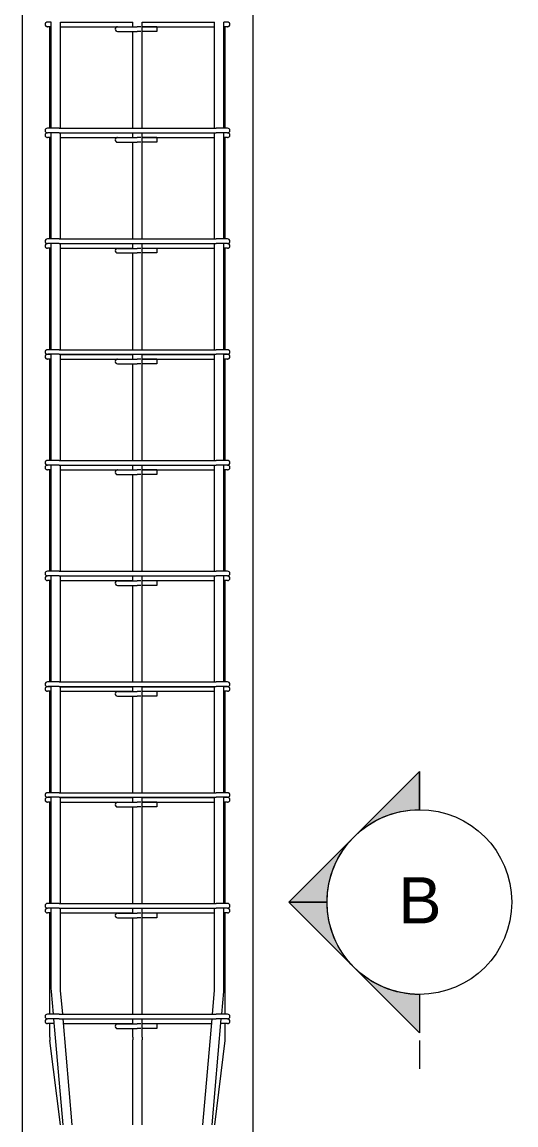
# Model space of a CAD drawing. Header units: millimetres. Extents: x -5408 to 3643, y -1561 to 6809.
# Drawn here: x -3315 to -2459, y 68 to 1978 of the extents above; entities that cross this region are included whole.
import ezdxf

# ---------------------------------------------------------------- set-up
doc = ezdxf.new("R2010")
doc.units = ezdxf.units.MM
for name, color, linetype, lineweight in [('G-ANNO-SYMB', 111, 'Continuous', 9), ('S-COLS', 52, 'Continuous', 18), ('S-RBAR', 171, 'Continuous', 18)]:
    doc.layers.add(name, color=color, linetype=linetype, lineweight=lineweight)
doc.styles.add('Arial', font='arial.ttf', dxfattribs={"height": 80})

# ---------------------------------------------------------------- blocks, each defined once
blk = doc.blocks.new('Detail View - M_Section Head - Filled SHOP DWG-1002450-Elevation Front Copy 1')
at = {"layer": 'G-ANNO-SYMB'}
h = blk.add_hatch(color=256, dxfattribs=at)
edge = h.paths.add_edge_path()
edge.add_line((-2876, -693.4), (-2809.8, -693.4))
edge.add_arc((-2649.8, -693.4), 160, 180, 225)
edge.add_line((-2762.9, -806.6), (-2876, -693.4))
h = blk.add_hatch(color=256, dxfattribs=at)
edge = h.paths.add_edge_path()
edge.add_line((-2423.5, -693.4), (-2536.6, -806.6))
edge.add_arc((-2649.8, -693.4), 160, 315, 360)
edge.add_line((-2489.8, -693.4), (-2423.5, -693.4))
h = blk.add_hatch(color=256, dxfattribs=at)
edge = h.paths.add_edge_path()
edge.add_line((-2649.8, -919.7), (-2762.9, -806.6))
edge.add_arc((-2649.8, -693.4), 160, 225, 270)
edge.add_line((-2649.8, -853.4), (-2649.8, -919.7))
h = blk.add_hatch(color=256, dxfattribs=at)
edge = h.paths.add_edge_path()
edge.add_line((-2649.8, -919.7), (-2649.8, -853.4))
edge.add_arc((-2649.8, -693.4), 160, 270, 315)
edge.add_line((-2536.6, -806.6), (-2649.8, -919.7))
for p, q in [((-2649.8, -919.7), (-2876, -693.4)), ((-2809.8, -693.4), (-2876, -693.4)), ((-2876, -693.4), (-2762.9, -806.6)), ((-2809.8, -693.4), (-2876, -693.4)), ((-2649.8, -919.7), (-2423.5, -693.4)), ((-2536.6, -806.6), (-2423.5, -693.4)), ((-2489.8, -693.4), (-2423.5, -693.4)), ((-2423.5, -693.4), (-2489.8, -693.4)), ((-2762.9, -806.6), (-2649.8, -919.7)), ((-2649.8, -919.7), (-2536.6, -806.6)), ((-2649.8, -853.4), (-2649.8, -919.7)), ((-2649.8, -919.7), (-2649.8, -853.4))]:
    blk.add_line(p, q, dxfattribs=at)
for start, end in [(360, 180), (180, 360), (180, 225), (315, 0), (225, 270), (270, 315)]:
    blk.add_arc((-2649.8, -693.4), 160, start, end, dxfattribs=at)

msp = doc.modelspace()

# ---------------------------------------------------------------- linework, layer by layer
at = {"layer": 'G-ANNO-SYMB'}
msp.add_line((-2626.5, 213.9), (-2626.5, 164.7), dxfattribs=at)
at = {"layer": 'S-COLS'}
for p, q in [((-3314.6, 3040), (-3314.6, -1395)), ((-2914.6, -340), (-2914.6, 3040))]:
    msp.add_line(p, q, dxfattribs=at)
at = {"layer": 'S-RBAR'}
for p, q in [((-3264.1, 1978), (-3270.6, 1978)), ((-3264.1, 1970), (-3270.6, 1970)), ((-3266.6, 1794.3), (-3266.6, 1970)), ((-3264, 1794.3), (-3264, 1978.1)), ((-3248, 1794.3), (-3248, 1978.1)), ((-3248, 1978), (-3122.6, 1978)), ((-3248, 1970), (-3122.6, 1970)), ((-3149.3, 1970), (-3115.1, 1970)), ((-3122.6, 1970), (-3122.6, 1978.1)), ((-3109, 1970), (-3115.1, 1970)), ((-3106.6, 1794.3), (-3106.6, 1978.1)), ((-3106.6, 1978), (-2981.2, 1978)), ((-3106.6, 1970), (-2981.2, 1970)), ((-3081.2, 1970), (-3106.6, 1970)), ((-3081.2, 1970), (-3081.2, 1962)), ((-2981.2, 1794.3), (-2981.2, 1978.1)), ((-2965.2, 1794.3), (-2965.2, 1978.1)), ((-2958.6, 1978), (-2965, 1978)), ((-2958.6, 1970), (-2965, 1970)), ((-2962.6, 1794.3), (-2962.6, 1970)), ((-3149.3, 1962), (-3115.1, 1962)), ((-3122.6, 1794.3), (-3122.6, 1962)), ((-3109, 1962), (-3115.1, 1962)), ((-3081.2, 1962), (-3106.6, 1962)), ((-3265.8, 1794.3), (-3270.6, 1794.3)), ((-3270.5, 1786.3), (-3270.6, 1786.3)), ((-3264.1, 1786.2), (-3270.6, 1786.2)), ((-3264.1, 1778.2), (-3270.6, 1778.2)), ((-3264.7, 1786.3), (-3269.9, 1786.3)), ((-3266.6, 1602.4), (-3266.6, 1778.2)), ((-3263.4, 1794.3), (-3265.9, 1794.3)), ((-3250.6, 1786.3), (-3264.7, 1786.3)), ((-3264, 1602.4), (-3264, 1786.3)), ((-3250.6, 1794.3), (-3263.5, 1794.3)), ((-3250.6, 1794.3), (-2978.6, 1794.3)), ((-3250.6, 1786.3), (-2978.6, 1786.3)), ((-3248, 1602.4), (-3248, 1786.3)), ((-3248, 1786.2), (-3122.6, 1786.2)), ((-3248, 1778.2), (-3122.6, 1778.2)), ((-3149.3, 1778), (-3115.1, 1778)), ((-3122.6, 1778), (-3122.6, 1786.3)), ((-3109, 1778), (-3115.1, 1778)), ((-3106.6, 1602.4), (-3106.6, 1786.3)), ((-3106.6, 1786.2), (-2981.2, 1786.2)), ((-3106.6, 1778.2), (-2981.2, 1778.2)), ((-3081.2, 1778), (-3106.6, 1778)), ((-3081.2, 1778), (-3081.2, 1770)), ((-2981.2, 1602.4), (-2981.2, 1786.3)), ((-2958.6, 1794.3), (-2978.6, 1794.3)), ((-2958.6, 1786.3), (-2978.6, 1786.3)), ((-2965.2, 1602.4), (-2965.2, 1786.3)), ((-2958.6, 1786.2), (-2965, 1786.2)), ((-2958.6, 1778.2), (-2965, 1778.2)), ((-2962.6, 1602.4), (-2962.6, 1778.2)), ((-3149.3, 1770), (-3115.1, 1770)), ((-3122.6, 1602.4), (-3122.6, 1770)), ((-3109, 1770), (-3115.1, 1770)), ((-3081.2, 1770), (-3106.6, 1770)), ((-3265.8, 1602.4), (-3270.6, 1602.4)), ((-3270.5, 1594.4), (-3270.6, 1594.4)), ((-3264.1, 1594.3), (-3270.6, 1594.3)), ((-3264.1, 1586.3), (-3270.6, 1586.3)), ((-3264.7, 1594.4), (-3269.9, 1594.4)), ((-3266.6, 1410.6), (-3266.6, 1586.3)), ((-3263.4, 1602.4), (-3265.9, 1602.4)), ((-3250.6, 1594.4), (-3264.7, 1594.4)), ((-3264, 1410.6), (-3264, 1594.4)), ((-3250.6, 1602.4), (-3263.5, 1602.4)), ((-3250.6, 1602.4), (-2978.6, 1602.4)), ((-3250.6, 1594.4), (-2978.6, 1594.4)), ((-3248, 1410.6), (-3248, 1594.4)), ((-3248, 1594.3), (-3122.6, 1594.3)), ((-3248, 1586.3), (-3122.6, 1586.3)), ((-3149.3, 1586.1), (-3115.1, 1586.1)), ((-3122.6, 1586.1), (-3122.6, 1594.4)), ((-3109, 1586.1), (-3115.1, 1586.1)), ((-3106.6, 1410.6), (-3106.6, 1594.4)), ((-3106.6, 1594.3), (-2981.2, 1594.3)), ((-3106.6, 1586.3), (-2981.2, 1586.3)), ((-3081.2, 1586.1), (-3106.6, 1586.1)), ((-3081.2, 1586.1), (-3081.2, 1578.1)), ((-2981.2, 1410.6), (-2981.2, 1594.4)), ((-2958.6, 1602.4), (-2978.6, 1602.4)), ((-2958.6, 1594.4), (-2978.6, 1594.4)), ((-2965.2, 1410.6), (-2965.2, 1594.4)), ((-2958.6, 1594.3), (-2965, 1594.3)), ((-2958.6, 1586.3), (-2965, 1586.3)), ((-2962.6, 1410.6), (-2962.6, 1586.3)), ((-3149.3, 1578.1), (-3115.1, 1578.1)), ((-3122.6, 1410.6), (-3122.6, 1578.1)), ((-3109, 1578.1), (-3115.1, 1578.1)), ((-3081.2, 1578.1), (-3106.6, 1578.1)), ((-3265.8, 1410.6), (-3270.6, 1410.6)), ((-3270.5, 1402.6), (-3270.6, 1402.6)), ((-3264.1, 1402.4), (-3270.6, 1402.4)), ((-3264.7, 1402.6), (-3269.9, 1402.6)), ((-3263.4, 1410.6), (-3265.9, 1410.6)), ((-3250.6, 1402.6), (-3264.7, 1402.6)), ((-3264, 1218.8), (-3264, 1402.6)), ((-3250.6, 1410.6), (-3263.5, 1410.6)), ((-3250.6, 1410.6), (-2978.6, 1410.6)), ((-3250.6, 1402.6), (-2978.6, 1402.6)), ((-3248, 1218.8), (-3248, 1402.6)), ((-3248, 1402.4), (-3122.6, 1402.4)), ((-3122.6, 1394.2), (-3122.6, 1402.6)), ((-3106.6, 1218.8), (-3106.6, 1402.6)), ((-3106.6, 1402.4), (-2981.2, 1402.4)), ((-2981.2, 1218.8), (-2981.2, 1402.6)), ((-2958.6, 1410.6), (-2978.6, 1410.6)), ((-2958.6, 1402.6), (-2978.6, 1402.6)), ((-2965.2, 1218.8), (-2965.2, 1402.6)), ((-2958.6, 1402.4), (-2965, 1402.4)), ((-3264.1, 1394.4), (-3270.6, 1394.4)), ((-3266.6, 1218.8), (-3266.6, 1394.4)), ((-3248, 1394.4), (-3122.6, 1394.4)), ((-3149.3, 1394.2), (-3115.1, 1394.2)), ((-3149.3, 1386.2), (-3115.1, 1386.2)), ((-3122.6, 1218.8), (-3122.6, 1386.2)), ((-3109, 1394.2), (-3115.1, 1394.2)), ((-3109, 1386.2), (-3115.1, 1386.2)), ((-3106.6, 1394.4), (-2981.2, 1394.4)), ((-3081.2, 1394.2), (-3106.6, 1394.2)), ((-3081.2, 1386.2), (-3106.6, 1386.2)), ((-3081.2, 1394.2), (-3081.2, 1386.2)), ((-2958.6, 1394.4), (-2965, 1394.4)), ((-2962.6, 1218.8), (-2962.6, 1394.4)), ((-3265.8, 1218.8), (-3270.6, 1218.8)), ((-3270.5, 1210.8), (-3270.6, 1210.8)), ((-3264.1, 1210.6), (-3270.6, 1210.6)), ((-3264.7, 1210.8), (-3269.9, 1210.8)), ((-3263.4, 1218.8), (-3265.9, 1218.8)), ((-3250.6, 1210.8), (-3264.7, 1210.8)), ((-3264, 1026.9), (-3264, 1210.8)), ((-3250.6, 1218.8), (-3263.5, 1218.8)), ((-3250.6, 1218.8), (-2978.6, 1218.8)), ((-3250.6, 1210.8), (-2978.6, 1210.8)), ((-3248, 1026.9), (-3248, 1210.8)), ((-3248, 1210.6), (-3122.6, 1210.6)), ((-3122.6, 1202.3), (-3122.6, 1210.8)), ((-3106.6, 1026.9), (-3106.6, 1210.8)), ((-3106.6, 1210.6), (-2981.2, 1210.6)), ((-2981.2, 1026.9), (-2981.2, 1210.8)), ((-2958.6, 1218.8), (-2978.6, 1218.8)), ((-2958.6, 1210.8), (-2978.6, 1210.8)), ((-2965.2, 1026.9), (-2965.2, 1210.8)), ((-2958.6, 1210.6), (-2965, 1210.6)), ((-3264.1, 1202.6), (-3270.6, 1202.6)), ((-3266.6, 1026.9), (-3266.6, 1202.6)), ((-3248, 1202.6), (-3122.6, 1202.6)), ((-3149.3, 1202.3), (-3115.1, 1202.3)), ((-3149.3, 1194.3), (-3115.1, 1194.3)), ((-3122.6, 1026.9), (-3122.6, 1194.3)), ((-3109, 1202.3), (-3115.1, 1202.3)), ((-3109, 1194.3), (-3115.1, 1194.3)), ((-3106.6, 1202.6), (-2981.2, 1202.6)), ((-3081.2, 1202.3), (-3106.6, 1202.3)), ((-3081.2, 1194.3), (-3106.6, 1194.3)), ((-3081.2, 1202.3), (-3081.2, 1194.3)), ((-2958.6, 1202.6), (-2965, 1202.6)), ((-2962.6, 1026.9), (-2962.6, 1202.6)), ((-3265.8, 1026.9), (-3270.6, 1026.9)), ((-3270.5, 1018.9), (-3270.6, 1018.9)), ((-3264.1, 1018.7), (-3270.6, 1018.7)), ((-3264.7, 1018.9), (-3269.9, 1018.9)), ((-3263.4, 1026.9), (-3265.9, 1026.9)), ((-3250.6, 1018.9), (-3264.7, 1018.9)), ((-3264, 835.1), (-3264, 1018.9)), ((-3250.6, 1026.9), (-3263.5, 1026.9)), ((-3250.6, 1026.9), (-2978.6, 1026.9)), ((-3250.6, 1018.9), (-2978.6, 1018.9)), ((-3248, 835.1), (-3248, 1018.9)), ((-3248, 1018.7), (-3122.6, 1018.7)), ((-3122.6, 1010.4), (-3122.6, 1018.9)), ((-3106.6, 835.1), (-3106.6, 1018.9)), ((-3106.6, 1018.7), (-2981.2, 1018.7)), ((-2981.2, 835.1), (-2981.2, 1018.9)), ((-2958.6, 1026.9), (-2978.6, 1026.9)), ((-2958.6, 1018.9), (-2978.6, 1018.9)), ((-2965.2, 835.1), (-2965.2, 1018.9)), ((-2958.6, 1018.7), (-2965, 1018.7)), ((-3264.1, 1010.7), (-3270.6, 1010.7)), ((-3266.6, 835.1), (-3266.6, 1010.7)), ((-3248, 1010.7), (-3122.6, 1010.7)), ((-3149.3, 1010.4), (-3115.1, 1010.4)), ((-3149.3, 1002.4), (-3115.1, 1002.4)), ((-3122.6, 835.1), (-3122.6, 1002.4)), ((-3109, 1010.4), (-3115.1, 1010.4)), ((-3109, 1002.4), (-3115.1, 1002.4)), ((-3106.6, 1010.7), (-2981.2, 1010.7)), ((-3081.2, 1010.4), (-3106.6, 1010.4)), ((-3081.2, 1002.4), (-3106.6, 1002.4)), ((-3081.2, 1010.4), (-3081.2, 1002.4)), ((-2958.6, 1010.7), (-2965, 1010.7)), ((-2962.6, 835.1), (-2962.6, 1010.7)), ((-3265.8, 835.1), (-3270.6, 835.1)), ((-3270.5, 827.1), (-3270.6, 827.1)), ((-3264.1, 826.9), (-3270.6, 826.9)), ((-3264.7, 827.1), (-3269.9, 827.1)), ((-3263.4, 835.1), (-3265.9, 835.1)), ((-3250.6, 827.1), (-3264.7, 827.1)), ((-3264, 643.3), (-3264, 827.1)), ((-3250.6, 835.1), (-3263.5, 835.1)), ((-3250.6, 835.1), (-2978.6, 835.1)), ((-3250.6, 827.1), (-2978.6, 827.1)), ((-3248, 643.3), (-3248, 827.1)), ((-3248, 826.9), (-3122.6, 826.9)), ((-3122.6, 818.5), (-3122.6, 827.1)), ((-3106.6, 643.3), (-3106.6, 827.1)), ((-3106.6, 826.9), (-2981.2, 826.9)), ((-2981.2, 643.3), (-2981.2, 827.1)), ((-2958.6, 835.1), (-2978.6, 835.1)), ((-2958.6, 827.1), (-2978.6, 827.1)), ((-2965.2, 643.3), (-2965.2, 827.1)), ((-2958.6, 826.9), (-2965, 826.9)), ((-3264.1, 818.9), (-3270.6, 818.9)), ((-3266.6, 643.3), (-3266.6, 818.9)), ((-3248, 818.9), (-3122.6, 818.9)), ((-3149.3, 818.5), (-3115.1, 818.5)), ((-3149.3, 810.5), (-3115.1, 810.5)), ((-3122.6, 643.3), (-3122.6, 810.5)), ((-3109, 818.5), (-3115.1, 818.5)), ((-3109, 810.5), (-3115.1, 810.5)), ((-3106.6, 818.9), (-2981.2, 818.9)), ((-3081.2, 818.5), (-3106.6, 818.5)), ((-3081.2, 810.5), (-3106.6, 810.5)), ((-3081.2, 818.5), (-3081.2, 810.5)), ((-2958.6, 818.9), (-2965, 818.9)), ((-2962.6, 643.3), (-2962.6, 818.9)), ((-3265.8, 643.3), (-3270.6, 643.3)), ((-3270.5, 635.3), (-3270.6, 635.3)), ((-3264.1, 635), (-3270.6, 635)), ((-3264.7, 635.3), (-3269.9, 635.3)), ((-3263.4, 643.3), (-3265.9, 643.3)), ((-3250.6, 635.3), (-3264.7, 635.3)), ((-3264, 451.4), (-3264, 635.3)), ((-3250.6, 643.3), (-3263.5, 643.3)), ((-3250.6, 643.3), (-2978.6, 643.3)), ((-3250.6, 635.3), (-2978.6, 635.3)), ((-3248, 451.4), (-3248, 635.3)), ((-3248, 635), (-3122.6, 635)), ((-3122.6, 626.6), (-3122.6, 635.3)), ((-3106.6, 451.4), (-3106.6, 635.3)), ((-3106.6, 635), (-2981.2, 635)), ((-2981.2, 451.4), (-2981.2, 635.3)), ((-2958.6, 643.3), (-2978.6, 643.3)), ((-2958.6, 635.3), (-2978.6, 635.3)), ((-2965.2, 451.4), (-2965.2, 635.3)), ((-2958.6, 635), (-2965, 635)), ((-3264.1, 627), (-3270.6, 627)), ((-3266.6, 451.4), (-3266.6, 627)), ((-3248, 627), (-3122.6, 627)), ((-3149.3, 626.6), (-3115.1, 626.6)), ((-3149.3, 618.6), (-3115.1, 618.6)), ((-3122.6, 451.4), (-3122.6, 618.6)), ((-3109, 626.6), (-3115.1, 626.6)), ((-3109, 618.6), (-3115.1, 618.6)), ((-3106.6, 627), (-2981.2, 627)), ((-3081.2, 626.6), (-3106.6, 626.6)), ((-3081.2, 618.6), (-3106.6, 618.6)), ((-3081.2, 626.6), (-3081.2, 618.6)), ((-2958.6, 627), (-2965, 627)), ((-2962.6, 451.4), (-2962.6, 627)), ((-3265.8, 451.4), (-3270.6, 451.4)), ((-3270.5, 443.4), (-3270.6, 443.4)), ((-3264.1, 443.1), (-3270.6, 443.1)), ((-3264.7, 443.4), (-3269.9, 443.4)), ((-3263.4, 451.4), (-3265.9, 451.4)), ((-3250.6, 443.4), (-3264.7, 443.4)), ((-3264, 304.8), (-3264, 443.4)), ((-3250.6, 451.4), (-3263.5, 451.4)), ((-3250.6, 451.4), (-2978.6, 451.4)), ((-3250.6, 443.4), (-2978.6, 443.4)), ((-3248, 304.8), (-3248, 443.4)), ((-3248, 443.1), (-3122.6, 443.1)), ((-3122.6, 434.6), (-3122.6, 443.4)), ((-3106.6, 259.6), (-3106.6, 443.4)), ((-3106.6, 443.1), (-2981.2, 443.1)), ((-2981.2, 304.8), (-2981.2, 443.4)), ((-2958.6, 451.4), (-2978.6, 451.4)), ((-2958.6, 443.4), (-2978.6, 443.4)), ((-2965.2, 304.8), (-2965.2, 443.4)), ((-2958.6, 443.1), (-2965, 443.1)), ((-3264.1, 435.1), (-3270.6, 435.1)), ((-3266.6, 259.6), (-3266.6, 435.1)), ((-3248, 435.1), (-3122.6, 435.1)), ((-3149.3, 434.6), (-3115.1, 434.6)), ((-3149.3, 426.6), (-3115.1, 426.6)), ((-3122.6, 259.6), (-3122.6, 426.6)), ((-3109, 434.6), (-3115.1, 434.6)), ((-3109, 426.6), (-3115.1, 426.6)), ((-3106.6, 435.1), (-2981.2, 435.1)), ((-3081.2, 434.6), (-3106.6, 434.6)), ((-3081.2, 426.6), (-3106.6, 426.6)), ((-3081.2, 434.6), (-3081.2, 426.6)), ((-2958.6, 435.1), (-2965, 435.1)), ((-2962.6, 259.6), (-2962.6, 435.1)), ((-3263.7, 299.2), (-3264, 304.8)), ((-3260.3, 259.6), (-3263.7, 299.2)), ((-3247.8, 300.6), (-3248, 304.8)), ((-3244.2, 259.6), (-3247.8, 300.6)), ((-2984.9, 259.6), (-2981.4, 300.6)), ((-2981.4, 300.6), (-2981.2, 304.8)), ((-2968.9, 259.6), (-2965.4, 299.2)), ((-2965.4, 299.2), (-2965.2, 304.8)), ((-3265.8, 259.6), (-3270.6, 259.6)), ((-3270.5, 251.6), (-3270.6, 251.6)), ((-3260.1, 251.3), (-3270.6, 251.3)), ((-3264.7, 251.6), (-3269.9, 251.6)), ((-3263.4, 259.6), (-3265.9, 259.6)), ((-3250.6, 251.6), (-3264.7, 251.6)), ((-3250.6, 259.6), (-3263.5, 259.6)), ((-3243.6, 67.8), (-3259.6, 251.6)), ((-3250.6, 259.6), (-2978.6, 259.6)), ((-3250.6, 251.6), (-2978.6, 251.6)), ((-3227.6, 67.8), (-3243.5, 251.6)), ((-3243.5, 251.3), (-3122.6, 251.3)), ((-3122.6, 242.7), (-3122.6, 251.6)), ((-3106.6, 220.1), (-3106.6, 251.6)), ((-3106.6, 251.3), (-2985.6, 251.3)), ((-3001.6, 67.8), (-2985.6, 251.6)), ((-2985.5, 67.8), (-2969.6, 251.6)), ((-2958.6, 259.6), (-2978.6, 259.6)), ((-2958.6, 251.6), (-2978.6, 251.6)), ((-2958.6, 251.3), (-2969, 251.3)), ((-3259.5, 243.3), (-3270.6, 243.3)), ((-3266.6, 220.1), (-3266.6, 243.3)), ((-3242.8, 243.3), (-3122.6, 243.3)), ((-3149.3, 242.7), (-3115.1, 242.7)), ((-3149.3, 234.7), (-3115.1, 234.7)), ((-3122.6, 220.1), (-3122.6, 234.7)), ((-3109, 242.7), (-3115.1, 242.7)), ((-3109, 234.7), (-3115.1, 234.7)), ((-3106.6, 243.3), (-2986.3, 243.3)), ((-3081.2, 242.7), (-3106.6, 242.7)), ((-3081.2, 234.7), (-3106.6, 234.7)), ((-3081.2, 242.7), (-3081.2, 234.7)), ((-2958.6, 243.3), (-2969.7, 243.3)), ((-2962.6, 220.1), (-2962.6, 243.3)), ((-3248.2, 67.8), (-3266.2, 214.3)), ((-3122.6, 220.1), (-3122.6, 215.3)), ((-3122.6, 67.8), (-3122.6, 215.3)), ((-3106.6, 220.1), (-3106.6, 215.3)), ((-3106.6, 67.8), (-3106.6, 215.3)), ((-2980.9, 67.8), (-2962.9, 214.3))]:
    msp.add_line(p, q, dxfattribs=at)
for centre, radius, start, end in [((-3270.6, 1974), 4, 90, 270), ((-3270.6, 1974), 4, 120, 161.569), ((-3270.6, 1974), 4, 120, 161.569), ((-3270.6, 1974), 4, 195, 240), ((-3270.6, 1974), 4, 195, 240), ((-3270.6, 1974), 4, 255, 270), ((-3270.6, 1974), 4, 255, 270), ((-3149.3, 1966), 4, 90, 270), ((-3149.3, 1966), 4, 120, 165), ((-3149.3, 1966), 4, 90, 105), ((-2958.6, 1974), 4, 270, 90), ((-2958.6, 1974), 4, 270, 285), ((-2958.6, 1974), 4, 18.431, 60), ((-2958.6, 1974), 4, 300, 345), ((-3149.3, 1966), 4, 195, 240), ((-3270.6, 1790.3), 4, 90, 270), ((-3270.6, 1790.3), 4, 90, 270), ((-3270.6, 1782.2), 4, 90, 270), ((-3270.6, 1790.3), 4, 120, 165), ((-3270.6, 1790.3), 4, 195, 240), ((-3270.6, 1782.2), 4, 120, 165), ((-3270.6, 1782.2), 4, 120, 165), ((-3270.6, 1782.2), 4, 195, 240), ((-3270.6, 1782.2), 4, 195, 240), ((-3270.6, 1790.3), 4, 255, 270), ((-3270.6, 1782.2), 4, 255, 270), ((-3270.6, 1782.2), 4, 255, 270), ((-3149.3, 1774), 4, 90, 270), ((-3149.3, 1774), 4, 120, 165), ((-3149.3, 1774), 4, 90, 105), ((-2958.6, 1790.3), 4, 270, 90), ((-2958.6, 1790.3), 4, 270, 285), ((-2958.6, 1782.2), 4, 270, 90), ((-2958.6, 1782.2), 4, 270, 285), ((-2958.6, 1790.3), 4, 15, 60), ((-2958.6, 1790.3), 4, 300, 345), ((-2958.6, 1782.2), 4, 15, 60), ((-2958.6, 1782.2), 4, 300, 345), ((-3149.3, 1774), 4, 195, 240), ((-3270.6, 1598.4), 4, 90, 270), ((-3270.6, 1598.4), 4, 90, 270), ((-3270.6, 1590.3), 4, 90, 270), ((-3270.6, 1598.4), 4, 120, 165), ((-3270.6, 1598.4), 4, 195, 240), ((-3270.6, 1590.3), 4, 120, 165), ((-3270.6, 1590.3), 4, 120, 165), ((-3270.6, 1590.3), 4, 195, 240), ((-3270.6, 1590.3), 4, 195, 240), ((-3270.6, 1598.4), 4, 255, 270), ((-3270.6, 1590.3), 4, 255, 270), ((-3270.6, 1590.3), 4, 255, 270), ((-3149.3, 1582.1), 4, 90, 270), ((-3149.3, 1582.1), 4, 120, 165), ((-3149.3, 1582.1), 4, 90, 105), ((-2958.6, 1598.4), 4, 270, 90), ((-2958.6, 1598.4), 4, 270, 285), ((-2958.6, 1590.3), 4, 270, 90), ((-2958.6, 1590.3), 4, 270, 285), ((-2958.6, 1598.4), 4, 15, 60), ((-2958.6, 1598.4), 4, 300, 345), ((-2958.6, 1590.3), 4, 15, 60), ((-2958.6, 1590.3), 4, 300, 345), ((-3149.3, 1582.1), 4, 195, 240), ((-3270.6, 1406.6), 4, 90, 270), ((-3270.6, 1406.6), 4, 90, 270), ((-3270.6, 1398.4), 4, 90, 270), ((-3270.6, 1406.6), 4, 120, 165), ((-3270.6, 1406.6), 4, 195, 240), ((-3270.6, 1398.4), 4, 120, 165), ((-3270.6, 1398.4), 4, 120, 165), ((-3270.6, 1398.4), 4, 195, 240), ((-3270.6, 1398.4), 4, 195, 240), ((-3270.6, 1406.6), 4, 255, 270), ((-3270.6, 1398.4), 4, 255, 270), ((-3270.6, 1398.4), 4, 255, 270), ((-2958.6, 1406.6), 4, 270, 90), ((-2958.6, 1406.6), 4, 270, 285), ((-2958.6, 1398.4), 4, 270, 90), ((-2958.6, 1398.4), 4, 270, 285), ((-2958.6, 1406.6), 4, 15, 60), ((-2958.6, 1406.6), 4, 300, 345), ((-2958.6, 1398.4), 4, 15, 60), ((-2958.6, 1398.4), 4, 300, 345), ((-3149.3, 1390.2), 4, 90, 270), ((-3149.3, 1390.2), 4, 120, 165), ((-3149.3, 1390.2), 4, 195, 240), ((-3149.3, 1390.2), 4, 90, 105), ((-3270.6, 1214.8), 4, 90, 270), ((-3270.6, 1214.8), 4, 90, 270), ((-3270.6, 1206.6), 4, 90, 270), ((-3270.6, 1214.8), 4, 120, 165), ((-3270.6, 1214.8), 4, 195, 240), ((-3270.6, 1206.6), 4, 120, 165), ((-3270.6, 1206.6), 4, 120, 165), ((-3270.6, 1206.6), 4, 195, 240), ((-3270.6, 1206.6), 4, 195, 240), ((-3270.6, 1214.8), 4, 255, 270), ((-2958.6, 1214.8), 4, 270, 90), ((-2958.6, 1214.8), 4, 270, 285), ((-2958.6, 1206.6), 4, 270, 90), ((-2958.6, 1214.8), 4, 15, 60), ((-2958.6, 1214.8), 4, 300, 345), ((-2958.6, 1206.6), 4, 15, 60), ((-2958.6, 1206.6), 4, 300, 345), ((-3270.6, 1206.6), 4, 255, 270), ((-3270.6, 1206.6), 4, 255, 270), ((-3149.3, 1198.3), 4, 90, 270), ((-3149.3, 1198.3), 4, 120, 165), ((-3149.3, 1198.3), 4, 195, 240), ((-3149.3, 1198.3), 4, 90, 105), ((-2958.6, 1206.6), 4, 270, 285), ((-3270.6, 1022.9), 4, 90, 270), ((-3270.6, 1022.9), 4, 90, 270), ((-3270.6, 1014.7), 4, 90, 270), ((-3270.6, 1022.9), 4, 120, 165), ((-3270.6, 1022.9), 4, 195, 240), ((-3270.6, 1014.7), 4, 120, 165), ((-3270.6, 1014.7), 4, 120, 165), ((-3270.6, 1014.7), 4, 195, 240), ((-3270.6, 1014.7), 4, 195, 240), ((-3270.6, 1022.9), 4, 255, 270), ((-2958.6, 1022.9), 4, 270, 90), ((-2958.6, 1022.9), 4, 270, 285), ((-2958.6, 1014.7), 4, 270, 90), ((-2958.6, 1022.9), 4, 15, 60), ((-2958.6, 1022.9), 4, 300, 345), ((-2958.6, 1014.7), 4, 15, 60), ((-2958.6, 1014.7), 4, 300, 345), ((-3270.6, 1014.7), 4, 255, 270), ((-3270.6, 1014.7), 4, 255, 270), ((-3149.3, 1006.4), 4, 90, 270), ((-3149.3, 1006.4), 4, 120, 165), ((-3149.3, 1006.4), 4, 195, 240), ((-3149.3, 1006.4), 4, 90, 105), ((-2958.6, 1014.7), 4, 270, 285), ((-3270.6, 831.1), 4, 90, 270), ((-3270.6, 831.1), 4, 90, 270), ((-3270.6, 822.9), 4, 90, 270), ((-3270.6, 831.1), 4, 120, 165), ((-3270.6, 831.1), 4, 195, 240), ((-3270.6, 822.9), 4, 120, 165), ((-3270.6, 822.9), 4, 120, 165), ((-3270.6, 822.9), 4, 195, 240), ((-3270.6, 822.9), 4, 195, 240), ((-3270.6, 831.1), 4, 255, 270), ((-2958.6, 831.1), 4, 270, 90), ((-2958.6, 831.1), 4, 270, 285), ((-2958.6, 822.9), 4, 270, 90), ((-2958.6, 831.1), 4, 15, 60), ((-2958.6, 831.1), 4, 300, 345), ((-2958.6, 822.9), 4, 15, 60), ((-2958.6, 822.9), 4, 300, 345), ((-3270.6, 822.9), 4, 255, 270), ((-3270.6, 822.9), 4, 255, 270), ((-3149.3, 814.5), 4, 90, 270), ((-3149.3, 814.5), 4, 120, 165), ((-3149.3, 814.5), 4, 195, 240), ((-3149.3, 814.5), 4, 90, 105), ((-2958.6, 822.9), 4, 270, 285), ((-3270.6, 639.3), 4, 90, 270), ((-3270.6, 639.3), 4, 90, 270), ((-3270.6, 631), 4, 90, 270), ((-3270.6, 639.3), 4, 120, 165), ((-3270.6, 639.3), 4, 195, 240), ((-3270.6, 631), 4, 120, 165), ((-3270.6, 631), 4, 120, 165), ((-3270.6, 639.3), 4, 255, 270), ((-2958.6, 639.3), 4, 270, 90), ((-2958.6, 639.3), 4, 270, 285), ((-2958.6, 631), 4, 270, 90), ((-2958.6, 639.3), 4, 15, 60), ((-2958.6, 639.3), 4, 300, 345), ((-2958.6, 631), 4, 15, 60), ((-3270.6, 631), 4, 201.1736, 240), ((-3270.6, 631), 4, 201.1736, 240), ((-3270.6, 631), 4, 255, 270), ((-3270.6, 631), 4, 255, 270), ((-3149.3, 622.6), 4, 90, 270), ((-3149.3, 622.6), 4, 120, 165), ((-3149.3, 622.6), 4, 195, 240), ((-3149.3, 622.6), 4, 90, 105), ((-2958.6, 631), 4, 270, 285), ((-2958.6, 631), 4, 300, 338.8264), ((-3270.6, 447.4), 4, 90, 270), ((-3270.6, 447.4), 4, 90, 270), ((-3270.6, 439.1), 4, 90, 270), ((-3270.6, 447.4), 4, 120, 165), ((-3270.6, 447.4), 4, 195, 240), ((-3270.6, 439.1), 4, 120, 165), ((-3270.6, 439.1), 4, 120, 165), ((-3270.6, 447.4), 4, 255, 270), ((-2958.6, 447.4), 4, 270, 90), ((-2958.6, 447.4), 4, 270, 285), ((-2958.6, 439.1), 4, 270, 90), ((-2958.6, 447.4), 4, 15, 60), ((-2958.6, 447.4), 4, 300, 345), ((-2958.6, 439.1), 4, 15, 60), ((-3270.6, 439.1), 4, 195, 240), ((-3270.6, 439.1), 4, 195, 240), ((-3270.6, 439.1), 4, 255, 270), ((-3270.6, 439.1), 4, 255, 270), ((-3149.3, 430.6), 4, 90, 270), ((-3149.3, 430.6), 4, 120, 165), ((-3149.3, 430.6), 4, 195, 240), ((-3149.3, 430.6), 4, 90, 105), ((-2958.6, 439.1), 4, 270, 285), ((-2958.6, 439.1), 4, 300, 345), ((-3270.6, 255.6), 4, 90, 270), ((-3270.6, 255.6), 4, 90, 270), ((-3270.6, 247.3), 4, 90, 270), ((-3270.6, 255.6), 4, 120, 165), ((-3270.6, 255.6), 4, 195, 240), ((-3270.6, 247.3), 4, 120, 165), ((-3270.6, 247.3), 4, 120, 165), ((-3270.6, 255.6), 4, 255, 270), ((-2958.6, 255.6), 4, 270, 90), ((-2958.6, 255.6), 4, 270, 285), ((-2958.6, 247.3), 4, 270, 90), ((-2958.6, 255.6), 4, 15, 60), ((-2958.6, 255.6), 4, 300, 345), ((-2958.6, 247.3), 4, 15, 60), ((-3270.6, 247.3), 4, 195, 240), ((-3270.6, 247.3), 4, 195, 240), ((-3270.6, 247.3), 4, 255, 270), ((-3270.6, 247.3), 4, 255, 270), ((-3149.3, 238.7), 4, 90, 270), ((-3149.3, 238.7), 4, 120, 165), ((-3149.3, 238.7), 4, 195, 240), ((-3149.3, 238.7), 4, 90, 105), ((-2958.6, 247.3), 4, 270, 285), ((-2958.6, 247.3), 4, 300, 345), ((-3218.6, 220.1), 48, 180, 187), ((-3010.6, 220.1), 48, 353, 360)]:
    msp.add_arc(centre, radius, start, end, dxfattribs=at)

# ---------------------------------------------------------------- block references
at = {"layer": 'G-ANNO-SYMB', "extrusion": (0, 0, -1), "rotation": 90.00000000000038}
msp.add_blockref('Detail View - M_Section Head - Filled SHOP DWG-1002450-Elevation Front Copy 1', (1933.1, 3103.6), dxfattribs=at)

# ---------------------------------------------------------------- texts
at = {"layer": 'G-ANNO-SYMB', "insert": (-2662.7, 496.9), "char_height": 80, "width": 92.996, "attachment_point": 1, "style": 'Arial'}
msp.add_mtext('B', dxfattribs=at)

doc.saveas('drawing.dxf')
